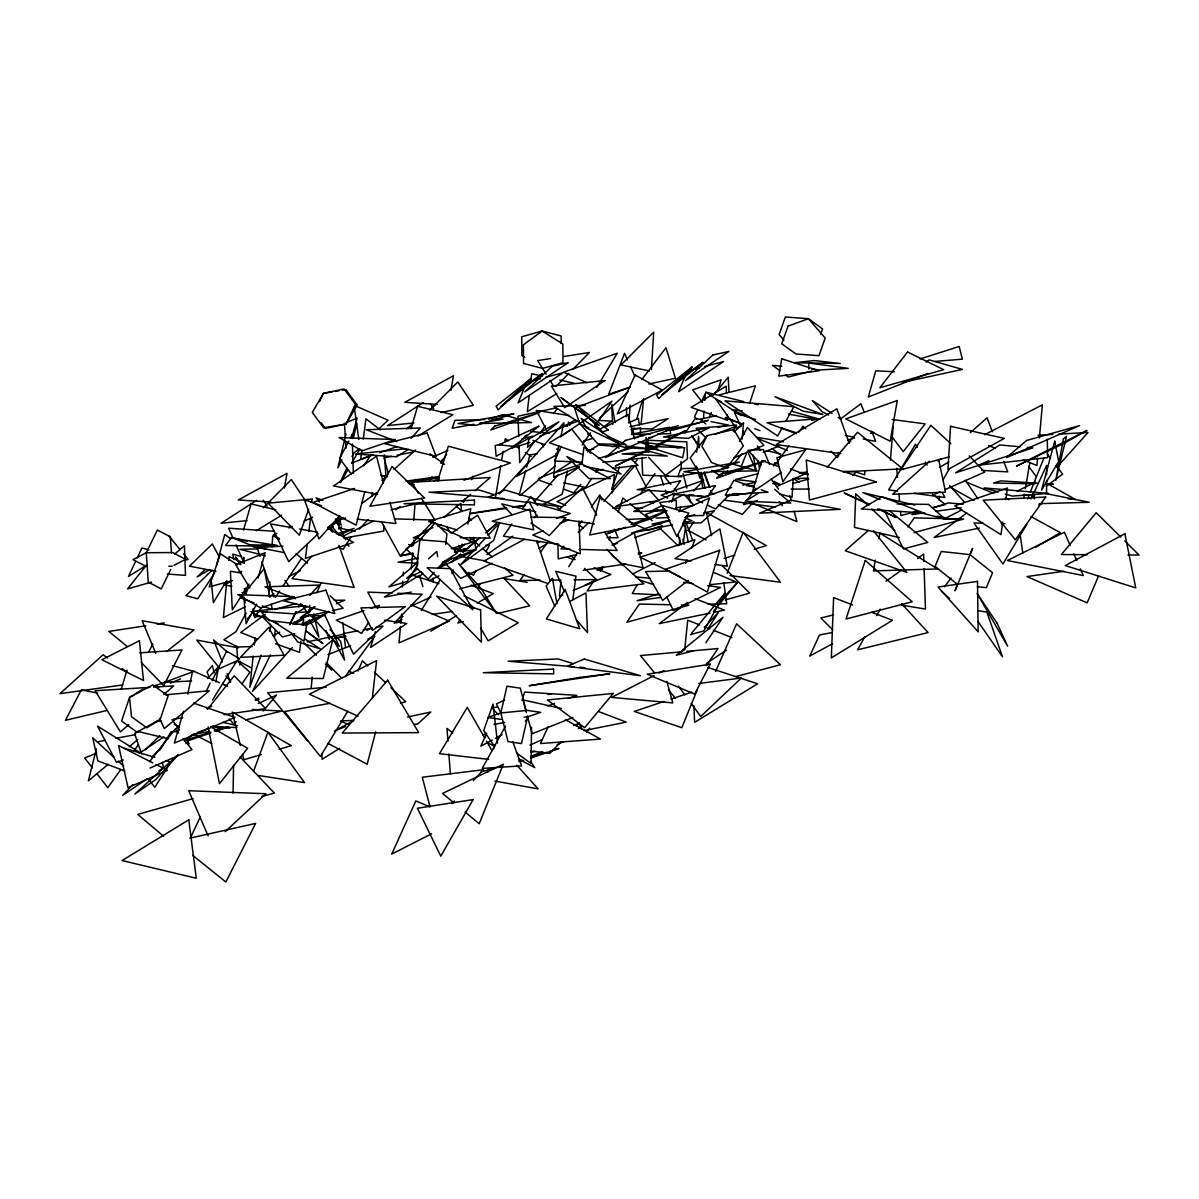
<?xml version="1.0" encoding="UTF-8"?>
<svg xmlns="http://www.w3.org/2000/svg" width="1199" height="1199" viewBox="0 0 1199 1199"><rect width="100%" height="100%" fill="white"/><g stroke="black" fill="none" stroke-linecap="round" stroke-linejoin="round"><path stroke-width="1.5" d="M1046.562 493.403L1046.607 480.334M1046.622 474.744L1046.637 465.407L1031.095 498.919M531.502 727.253L531.082 763.523L516.469 752.882M233.071 793.109L233.55 765.262M309.537 612.629L309.687 605.315M679.398 545.185L679.578 537.916M680.238 510.654L680.328 507.012M433.004 581.86L433.169 578.203M270.06 631.348L270.419 624.214M651.417 369.502L653.68 332.183L620.962 364.961L649.528 370.986M269.071 594.584L269.865 581.77M272.023 546.954L272.713 535.953L279.562 538.561M793.228 478.326L792.059 497.315L779.605 493.928M628.995 421.853L630.164 405.067M703.528 418.196L704.038 411.092M704.817 400.436L705.327 393.347L701.49 401.68M402.324 586.881L402.729 581.35M403.134 575.82L403.419 572.148M413.73 520.336L415.064 503.67M890.437 460.206L893.15 426.709M864.914 471.237L864.614 474.834L855.756 471.941M742.166 439.044L743.53 422.737L734.402 431.895M411.272 568.97L412.711 552.664M413.355 545.425L413.835 540M1037.585 458.183L1036.94 465.527L1023.122 459.817M1039.398 437.95L1042.351 404.842L984.649 434.712M400.481 626.597L398.997 642.859L449.43 621.157L411.107 604.851M400.811 622.985L401.635 613.948M226.806 580.661L223.389 617.53L245.046 606.889M228.694 560.368L229.039 556.681L242.588 562.586M217.424 671.125L217.768 667.423L207.712 678.484M274.556 636.879L275.26 629.445M311.155 688.031L312.235 677.18M639.981 435.297L640.716 427.968M641.075 424.296L643.653 398.653M556.066 453.402L553.608 477.277L579.237 466.591M684.659 650.008L687.716 620.228L699.616 624.889M560.967 581.545L559.423 596.293L562.841 594.839M253.169 656.078L249.827 687.297L261.157 655.089M254.353 645.062L255.132 637.703M582.07 463.803L583.898 447.122L621.172 473.995L583.658 466.036M372.424 697.503L376.591 660.634L309.387 694.221L357.991 716.178M529.194 395.415L527.35 411.707L556.726 393.602M530.632 382.751L531.667 373.713L542.173 376.066M612.314 492.834L614.517 474.579L557.07 501.572L565.643 505.289M445.668 544.421L446.972 533.87L435.207 522.779L419.965 539.805L406.056 548.887L417.822 559.978M696.679 452.218L698.672 436.376L698.987 447.272M300.889 641.21L299.495 652.346L275.635 643.728M303.002 624.499L303.707 618.939L294.13 624.214M307.259 544.091L305.43 558.374L353.6 542.398L328.031 528.579M308.847 531.592L310.451 519.092M361.858 450.105L360.644 459.322L372.769 455.08M363.297 439.059L365.965 418.811L380.353 429.886M572.837 599.65L575.985 576.134L555.707 571.323L564.384 591.707M239.68 665.04L240.19 661.353M1002.709 522.09L1000.97 534.634L954.794 505.798L1007.43 488.023L1005.946 498.784M683.19 542.907L685.603 527.11L682.86 524.892M438.759 480.769L439.359 477.217M441.712 462.979L442.311 459.427M626.522 407.81L626.582 416.832M495.367 498.08L500.762 465.677M501.647 460.281L503.145 451.274M504.644 442.281L505.244 438.684L508.316 440.767M875.285 560.113L873.471 570.904L937.603 568.94L879.826 533.12L878.912 538.516M371.765 496.326L372.379 492.669M1023.766 497.945L1024.396 494.273M1025.34 488.757L1029.746 463.039M284.388 488.068L286.996 473.365L238.286 499.953L270.899 502.066M450.884 390.439L453.492 375.737L404.782 402.324L437.395 404.438M242.798 562.736L243.772 557.37L243.907 562.811M215.82 681.916L218.158 669.207L236.952 660.829L212.463 700.081M467.88 524.068L470.832 508.661L428.642 521.535L457.284 529.988M187.718 694.101L192.739 670.751L219.357 682.666M938.847 499.833L939.626 496.281M558.764 445.848L556.801 454.721L516.304 476.528L563.89 422.767L560.742 436.976M567.352 471.102L562.226 494.183L541.169 505.528M501.122 719.4L487.738 717.452L500.837 712.955L527.32 710.393L540.689 712.341L527.59 716.837L521.46 743.575L508.076 741.641L500.837 712.955L506.967 686.218L520.351 688.151L526.226 711.457M353.39 437.995L356.732 423.622M346.031 434.008L337.863 467.79L341.925 459.787M96.4 748.835L88.396 780.834L108.15 764.333M487.768 772.231L488.682 768.634M493.703 748.79L494.617 745.193M364.856 491.485L356.103 525.132L312.789 502.471L354.514 488.488M375.677 731.795L367.164 764.228L327.956 743.365M216.539 565.328L224.783 534.469L230.733 538.696M519.242 494.872L525.762 470.503M526.691 467.025L529.958 454.841L537.347 453.792M351.787 437.74L357.137 418.091L346.061 422.722M258.13 577.903L265.099 552.679L235.798 564.864L249.887 587.96M183.462 711.277L174.35 743.095L234.944 717.437L193.429 703.064M243.517 529.928L251.086 503.91L275.785 509.8M411.017 428.837L417.597 406.296L452.877 414.704L418.061 435.941M717.991 390.394L721.109 379.783L692.632 389.885L702.494 402.324M632.443 433.409L634.031 428.163M636.654 419.425L642.439 400.226M121.219 689.185L127.004 670.166M437.815 480.739L448.306 446.178L510.504 462.949L463.968 480.229M375.407 631.648L370.626 647.385L406.791 623.48L384.654 620.228M522.03 700.456L524.622 692.093L576.854 695.345L568.281 698.462M749.69 403.194L755.355 385.853L719.415 394.831M609.017 539.94L610.171 536.448M618.234 512.018L622.836 498.065L627.092 501.467M160.141 719.565L168.085 695.975L152.798 684.899L129.537 697.413L121.594 721.004L136.881 732.079L160.141 719.565L146.773 727.793L131.47 716.717L129.537 697.413L142.906 689.185M671.65 502.006L674.647 493.269L633.612 511.478L666.794 510.774L651.911 518.403L632.997 524.877M452.053 573.512L453.252 570.05M461.075 547.613L462.289 544.166M463.488 502.471L464.747 498.964M471.597 479.645L472.841 476.138M820.686 334.176L822.559 328.886L808.411 318.709L785.36 316.986L779.125 334.611L783.921 340.141M619.523 466.936L611.535 489.372L632.278 465.617M631.798 432.419L633.027 428.957L633.761 434.443M308.653 509.335L299.33 535.174L268.051 503.16L312.384 499.009L311.14 502.456M253.618 771.167L267.917 732.214L304.531 782.602L257.77 775.393M709.298 417.702L711.232 412.501M727.104 573.377L743.17 532.161L780.459 582.249L730.026 575.565M685.633 563.38L686.952 559.993M691.598 548.183L694.895 539.745L640.101 557.175L680.343 576.884M773.55 466.021L774.884 462.694L778.331 464.043M1027.603 498.889L1028.967 495.442M1030.346 491.995L1044.074 457.568M741.117 466.711L747.052 452.008M697.069 690.354L681.796 727.733L634.301 711.412L663.946 701.475M269.325 630.704L271.409 625.653M969.886 554.972L972.629 548.333L955.004 590.807L957.626 584.513L935.085 566.408L941.275 551.48L970.006 554.642L992.562 572.732L986.372 587.675L977.395 586.686M1098.599 575.775L1087.148 602.857L1026.988 576.569L1064.008 571.234M358.021 671.02L362.383 660.799L367.808 665.91M715.578 671.44L736.621 623.795L780.444 664.726L735.482 676.671M309.942 608.073L307.663 613.184L301.489 604.266M316.776 592.711L321.332 582.474M561.192 446.283L554.582 460.971L582.399 462.229M548.063 726.849L540.479 743.545L600.474 739.079L565.328 719.67M340.186 482.448L346.856 467.865M352.041 456.534L353.525 453.282L359.325 448.636M733.188 431.145L735.497 426.095M697.638 410.013L694.566 416.682L696.649 419.275M190.386 838.176L200.338 816.669M486.779 733.263L480.769 746.243L492.249 740.038M135.592 561.342L128.518 576.419L145.843 565.733M137.166 557.985L141.887 547.943L148.916 549.831M206.273 691.328L210.17 683.055M319.548 401.575L323.43 393.347L344.083 388.956L355.399 404.303L346.061 424.041L325.409 428.433L321.302 422.857M289.843 624.814L296.243 611.655L289.588 624.454M170.738 569.45L161.251 588.874L148.241 582.129L146.293 552.724L157.369 530.063L170.378 536.807L171.472 553.353M212.118 680.732L226.596 651.192L239.635 658.746L234.39 663.781M721.139 476.318L723.552 471.402M270.434 654.894L252.464 691.433L292.361 647.565M707.155 435.612L701.91 446.223L711.562 462.514L726.474 468.209L743.41 445.848L733.743 429.542L707.155 435.612L690.219 457.973L699.886 474.279L726.474 468.209L727.973 465.182M298.761 606.934L300.424 603.741M348.789 441.082L339.632 458.498L351.337 474.055M350.453 437.92L352.116 434.742L352.236 438.414M475.973 570.529L473.44 575.31L468.659 572.463M486.12 551.45L489.492 545.095L485.82 545.32M256.616 604.116L246.11 623.705L243.862 597.162M148.526 652.181L152.917 644.058M246.125 613.139L235.903 631.723L223.868 639.771L237.567 647.01L252.255 646.546M505.543 726.084L482.223 768.424L521.625 765.876L512.767 741.716M782.168 427.848L777.671 435.986L724.93 400.841L793.858 406.701L785.765 421.344M864.839 636.789L857.585 649.813L928.086 632.577L901.588 603.622M876.619 615.627L880.246 609.107M637.313 584.647L632.293 593.565L660.139 594.854M459.831 619.733L457.988 622.985L463.354 621.696M478.296 587.255L480.14 584.003M739.453 441.442L747.472 427.473L763.883 445.339L733.788 457.943M943.118 479.72L949.533 468.539M340.546 482.493L347.89 469.753M351.577 463.399L359.85 449.055M596.922 387.292L617.215 353.255L563.65 372.155L586.94 382.751M225.892 581.83L213.362 602.692L211.444 582.055M1026.869 524.308L1002.919 564.04L973.888 522.974L983.03 523.199M347.785 711.172L320.388 756.494L284.538 711.532L329.935 703.288M421.419 610.291L440.378 579.432M159.512 750.469L171.232 731.555L178.381 731.72M417.896 564.279L407.165 581.515L388.926 586.866L418.061 561.956M707.875 629.115L718.276 612.524L704.323 627.572M568.776 566.707L577.513 552.829M351.082 536.837L343.169 549.382L338.238 547.059M368.603 622.431L361.708 633.342L336.23 620.153L363.882 610.636M377.46 608.403L379.439 605.285L370.791 608.253M430.006 479.93L431.97 476.902M440.752 463.249L446.627 454.151M249.122 584.063L232.321 609.901L230.403 571.294L240.969 572.867M214.756 572.687L197.73 598.766L185.905 595.648L212.013 570.304M363.672 465.946L370.731 455.125M594.209 580.301L587.135 590.942L643.878 583.838L611.385 554.493M600.279 571.189L603.307 566.647M242.078 683.835L249.872 672.174L237.312 661.009M275.53 597.207L279.682 591.002M282.799 586.356L301.474 558.494M705.881 642.709L722.997 617.245L676.221 655.283L693.307 650.892M582.234 444.904L590.463 432.809M594.569 426.769L612.06 401.066L561.896 435.926M591.766 478.311L585.607 487.379L563.695 482.852M595.888 472.271L597.941 469.244M687.956 530.587L694.026 521.655M706.436 665.535L718.006 648.539L686.607 651.387M261.112 607.758L254.877 616.841L264.02 615.941M511.883 523.963L503.445 536.193L558.809 544.361M522.419 508.691L530.857 496.461L537.617 505.423M907.928 527.005L914.208 517.908L963.711 519.032L914.058 532.686M534.604 441.187L519.707 462.679L519.107 445.953M539.925 433.513L545.245 425.84M553.743 413.565L556.936 408.949M578.697 525.327L581.86 520.771M591.347 507.087L599.785 494.917L601.973 500.058M685.064 433.034L695.36 418.421L702.359 419.83M120.485 769.878L107.82 787.713L96.789 773.55M134.213 750.544L138.425 744.594M640.401 494.108L655.014 473.56M775.783 464.118L788.852 445.953M798.654 432.329L803.015 426.274L805.803 428.777M524.248 574.546L519.931 580.481L540.479 580.241M540.434 552.244L547.988 541.828M345.267 676.626L374.792 636.294L367.853 639.007M944.587 586.791L950.972 578.053M755.88 488.248L743.665 504.599L757.468 500.523M641.84 379.528L665.985 347.77L675.472 378.255L648.794 384.04M149.53 761.74L175.264 728.992L178.606 733.099M146.668 564.894L127.559 588.889L151.584 582.07M207.442 709.358L234.24 675.786L265.623 708.609L223.988 714.694M408.634 428.583L413.265 422.932M713.18 395.325L728.198 377.22L729.007 392.148M691.568 633.237L724.661 593.415L703.798 630.914L690.384 634.661M725.275 473.875L727.658 471.012M733.623 463.863L741.986 453.851M713.45 611.28L737.925 581.935L719.19 602.602M263.076 710.992L276.549 695.03L258.31 703.528M586.431 732.094L589.803 728.108M580.706 484.456L573.647 492.789L563.545 489.087M827.31 467.325L857.54 432.269L902.742 468.824L843.002 471.881M603.906 501.272L635.14 465.347L646.126 486.704M634.721 462.829L637.164 460.026M311.68 556.396L292.016 578.652L354.11 587.405L338.867 545.365M535.159 500.822L558.344 474.624M411.047 438.399L420.354 427.968L366.265 429.737L396.764 441.607M309.732 595.498L319.039 585.067L264.949 586.836L295.449 598.721M434.113 572.478L428.253 579.027L416.473 567.936L419.965 539.805L445.638 541.828L457.404 552.919L443.495 561.986L437.635 568.536M1056.859 467.325L1088.003 432.509L1058.387 434.128M359.4 529.149L368.048 519.542M339.797 515.81L318.964 538.891L304.336 499.638L321.572 505.753M177.977 755.1L155.855 779.515L134.828 794.038L177.812 755.01M753.212 502.396L742.391 514.341L718.156 505.004M247.354 618.819L251.161 614.652M499.114 494.033L527.815 462.934M451.888 803.69L454.406 800.977M473.365 780.609L483.482 769.743L422.288 777.237L430.066 806.972M681.482 652.166L685.288 648.074M419.215 577.064L422.857 573.182M485.46 538.066L460.041 565.224L493.553 540.569L499.443 523.139L488.008 535.353M132.804 784.671L122.658 795.372L146.863 779.005M534.484 517.773L536.912 515.21M233.61 724.376L236.128 721.738M561.147 741.582L549.816 753.392L530.468 750.979M576.254 725.83L578.772 723.207L573.721 725.47M394.276 623.15L422.078 594.209L397.738 593.28M151.913 757.079L163.529 745.059M687.012 497.555L689.575 494.902M693.427 490.931L703.708 480.304L661.249 495.052L667.693 498.11M729.651 494.348L715.518 508.946L707.47 505.139M555.946 386.498L568.836 373.414M572.702 369.502L589.443 352.491L563.545 356.538M525.222 721.094L527.8 718.486M263.255 507.836L291.312 479.57L305.82 501.347M429.752 410.223L457.808 381.956L473.35 405.292L441.217 412.591M305.011 615.567L302.433 618.084L310.916 614.502M307.573 613.034L314.003 606.724M145.364 749.645L159.857 735.631M563.65 546.369L560.982 548.887L570.05 549.142M578.323 532.491L588.979 522.389M318.125 533.795L288.704 561.612L270.509 523.918L292.256 527.74M378.644 429.062L388.056 420.205L355.728 405.996M558.704 510.145L582.429 487.903L596.682 515.27M225.247 831.641L265.893 793.738L188.723 790.726L208.116 835.913M205.209 569.495L197.191 576.914L209.735 569.51M599.455 418.256L628.291 391.563M328.151 527.995L338.747 518.238L335.285 519.107M381.926 480.379L387.307 475.508M394.051 469.423L415.603 449.97M929.345 461.24L892.626 494.288L945.561 492.16L938.652 459.367M515.945 444.514L511.958 448.096L529.748 442.506M523.933 437.38L526.601 434.997M417.567 568.566L406.611 578.323L421.164 571.638M428.538 558.824L436.751 551.51L437.71 556.636M938.188 461.225L940.975 458.737M970.276 432.689L987.017 417.807L992.367 431.76M460.161 554.418L451.064 562.436L460.746 554.178M462.754 552.139L479.555 537.916M868.421 530.348L845.235 550.716L906.909 572.478L873.442 530.827M128.833 724.631L120.41 731.9L95.156 690.714L149.965 687.357M163.888 694.371L173.705 685.903L153.607 687.132M444.005 517.413L459.442 504.105M462.244 501.677L470.652 494.423M474.864 490.781L490.286 477.472L411.737 482.283L418.541 493.359M174.739 554.028L184.436 545.755L185.485 575.37L167.201 574.021M406.671 428.912L413.715 422.887M432.015 407.255L434.832 404.857M463.518 551.825L480.14 537.692M485.67 532.97L496.761 523.543L486.719 531.936M520.171 495.427L555.122 465.976M129.312 746.662L137.78 739.588M457.718 549.951L464.927 544.226M469.259 540.794L473.59 537.347L476.138 549.846L438.654 568.116M166.571 651.552L193.968 629.955L142.141 620.707L155.765 653.245M371.54 638.378L374.463 636.069M852.669 475.119L856.88 471.792L843.901 471.402M327.552 529.299L342.18 517.848M688.256 580.316L662.612 600.339L645.617 571.548L669.656 571.009M184.376 741.057L193.279 734.373M687.492 602.453L659.345 623.615L710.033 613.094M966.754 512.977L934.171 537.467L979.418 528.085M840.259 419.2L860.897 403.748L864.269 412.306M265.324 614.248L240.699 632.517L257.605 639.172M926.227 362.023L929.135 359.865L962.392 369.412L902.577 382.406M1029.881 498.394L1032.864 496.191M1046.262 486.254L1062.629 474.13L1056.034 465.437M395.835 509.725L400.256 506.458M434.143 481.384L438.564 478.101L407.585 482.313M315.217 606.754L300.275 617.71L328.856 611.385M438.309 568.101L451.753 558.269M460.731 551.72L465.212 548.438L460.071 550.566M597.207 570.349L601.688 567.052M583.254 441.712L586.236 439.538M599.635 429.767L611.535 421.089L598.496 420.399M886.031 581.29L901.063 570.409M917.61 558.449L923.62 554.103L923.859 561.432M361.603 503.58L376.486 492.864M486.959 554.627L512.842 536.238M565.808 476.438L579.492 466.936M451.438 533.285L477.532 515.24L490.151 538.111L460.251 537.722M338.598 528.954L341.565 526.916M158.957 770.822L163.499 767.75L162.315 762.399M781.478 472.316L752.373 492.055L761.815 460.641L779.14 466.756M139.264 753.377L163.903 736.83M176.223 728.557L179.295 726.489M706.376 663.422L726.489 650.113M256.631 500.313L221.066 523.229L247.069 520.621M423.127 402.699L387.562 425.6L413.565 422.992M327.702 527.5L343.244 517.593M408.589 449.22L396.569 456.804L355.234 454.061L406.431 448.666M307.274 606.319L295.254 613.903L253.918 611.175L305.116 605.765M573.362 460.851L554.463 472.781L582.519 463.728M587.54 451.918L598.556 444.964L618.774 446.747M339.542 748.401L322.111 759.312L321.812 753.856M256.301 530.677L281.63 515.225M292.451 623.915L306.689 615.282M757.903 493.568L745.208 501.272L790.726 503.055L774.629 489.297M430.786 631.199L456.399 615.776M477.202 603.247L493.209 593.61L471.042 585.172M1035.501 547.478L1060.306 532.611L1031.005 516.604M539.145 548.333L547.074 543.657M366.939 630.434L371.69 627.706M939.506 467.34L948.784 462.035M483.122 735.152L486.269 733.383M613.049 544.646L634.331 532.851L643.069 567.726L621.172 563.44M605.39 427.039L628.036 414.569L634.481 438.864M273.387 635.65L279.772 632.128M555.077 431.085L559.798 428.493M562.931 426.769L575.49 419.875M334.326 731.12L353.705 720.584M232.066 580.676L223.988 585.052L231.947 586.161M495.532 738.254L502.096 734.702M832.691 643.668L809.715 656.108L819.487 635.005L831.881 632.562M524.652 539.22L483.782 561.087L548.048 583.598M1038.814 504.959L1041.901 503.325M569.735 601.403L585.951 592.92L587.51 632.637L576.584 620.108M173.99 565.343L185.605 559.304L172.596 552.559L146.293 552.724L133.014 559.633L146.023 566.363M302.418 625.368L328.016 612.179L314.003 621.622L305.895 625.114M592.965 581.29L584.962 585.412L594.704 581.23M654.099 675.592L611.565 697.413L672.759 702.899L666.869 681.332M659 673.074L663.916 670.556M961.898 509.875L943.883 519.062L960.624 518.642M431.55 833.785L391.698 854.123L415.813 800.932L429.347 806.612M288.839 576.494L300.2 570.739M662.253 505.543L676.895 536.553L688.751 513.052L662.253 505.543L650.547 511.329L665.025 509.35M668.922 502.006L683.955 494.378L693.996 505.393L675.891 507.866M651.237 447.901L615.252 466.111L662.642 443.405L685.573 430.516L656.138 445.414M632.892 573.826L655.179 562.541M343.229 536.103L373.144 521.16M139.579 730.97L134.558 733.488L140.838 751.803M1017.262 491.125L1035.486 482.118M429.182 580.631L439.014 575.82M492.01 563.26L460.716 578.383L445.983 564.189M214.501 730.431L220.976 727.343M542.577 751.668L531.007 756.194M557.16 744.714L563.635 741.626M268.966 596.428L274.001 594.03M428.043 530.962L413.28 537.841L422.468 539.055M437.89 526.376L441.172 524.862M578.293 728.617L581.605 727.074M424.296 531.532L432.779 527.635M504.749 700.036L496.461 703.858L501.152 713.525M628.546 422.887L638.348 418.421L639.397 424.851M410.747 606.244L431.1 597.012M338.837 535.294L354.155 528.369L336.499 533.975M395.175 622.521L401.98 619.433M255.417 699.631L258.774 698.118M530.003 745.119L541.768 739.828M432.629 457.179L447.856 450.374M777.836 486.045L804.274 474.249L790.441 468.809M276.849 533.225L273.432 534.739L279.097 539.475M288.809 527.89L292.211 526.376M304.171 521.055L312.714 517.249M678.799 511.673L709.583 498.02L703.573 515.48L686.982 515.825M150.07 768.019L191.975 749.57L183.057 738.584M934.89 494.108L939.881 491.905M944.857 489.702L984.739 472.076L969.197 455.875M455.17 549.786L461.915 546.834L458.558 545.44M988.965 460.701L978.684 465.122L1047.626 457.658L1047.282 439.299M543.042 530.692L532.806 535.039L580.256 553.848L579.042 520.921M560.083 523.423L568.611 519.781M573.122 590.478L610.831 574.516L593.985 567.816M336.349 603.786L344.832 600.204L334.371 600.294M638.378 554.268L641.78 552.844L638.288 552.874M170.318 683.145L180.554 678.904M668.353 475.748L664.89 477.172L670.736 484.336M763.238 452.458L778.825 446.133M96.744 753.062L84.649 757.978L92.383 767.885M539.73 436.331L579.057 420.549M538.321 478.536L553.713 472.361M572.942 717.482L532.146 733.773L527.35 715.938M352.296 462.889L372.919 454.706M927.801 373.459L868.331 397.004L875.75 370.821L894.349 371.765M328.031 654.579L350.543 645.781M302.193 623.555L315.832 618.264L308.278 614.323M620.827 528.459L607.219 533.705L626.133 527.23M631.034 524.518L666.764 510.759M337.054 729.831L345.552 726.564M206.663 708.264L211.788 706.301M629.955 387.172L574.546 408.125L579.597 423.367M714.529 434.503L736.741 426.095M442.356 562.316L474.834 550.041L454.676 551.645M741.162 426.319L736.141 428.193L716.088 399.477L721.109 401.785M154.281 686.113L193.923 671.38L172.596 665.64M657.846 509.935L645.676 514.431L652.151 520.696M197.236 732.544L207.787 728.692M211.309 727.418L214.816 726.129M531.292 752.507L534.814 751.218M726.954 473.26L730.326 472.031M547.718 705.956L554.567 703.453M238.136 572.597L241.628 571.353M556.531 518.418L570.289 513.487L529.194 501.826L537.677 517.638M379.708 452.667L397.034 446.613M536.657 542.652L540.12 541.453M731.57 487.513L696.184 499.803L702.629 502.846M187.778 740.862L210.694 733.024M215.985 731.21L228.335 726.999M520.096 761.74L523.633 760.526M530.677 758.113L558.899 748.461L550.116 751.218M662.283 525.687L648.584 530.273L629.085 521.73M123.287 760.046L116.498 762.324L97.599 726.174L141.917 753.796M670.915 699.122L691.838 692.108M669.582 520.366L631.453 533.105L672.519 524.802M611.985 545.155L617.245 543.387M634.811 537.527L661.144 528.729L658.296 526.466M629.73 387.322L608.702 394.201L624.544 353.345L627.482 359.895M598.301 458.632L631.633 447.886L626.118 447.392M338.523 520.201L345.582 517.938M657.951 594.045L637.089 600.684L660.904 597.432M918.869 512.333L911.914 514.536L924.744 512.797M932.762 507.896L948.409 502.906L963.127 504.224M919.993 358.951L959.2 346.496L962.332 359.175L934.965 361.454M399.522 617.71L403.059 616.586M488.712 419.155L502.831 414.719L531.427 422.558L480.08 423.487M451.274 548.752L472.631 542.038L441.397 527.71M184.526 740.397L210.844 732.154M214.351 731.06L226.626 727.223M518.538 761.095L522.045 760.001M530.827 757.258L546.609 752.313M706.885 472.046L701.76 473.635L683.835 471.762L739.393 462.035L723.986 466.771M724.166 558.389L734.732 555.182M754.096 549.307L766.416 545.575L706.376 512.513L711.547 535.623M261.427 754.531L243.832 759.746L242.543 754.441M279.022 749.315L291.342 745.658L233.865 712.94M583.883 441.007L592.651 438.444M396 622.955L401.2 621.427M854.632 437.965L847.633 440.003L850.78 441.772M870.399 433.364L873.891 432.329M193.189 798.609L137.765 814.421L163.484 836.153M792.614 483.542L808.8 478.986M413.34 553.788L400.391 555.826L411.032 553.264M725.35 599.89L749.69 593.145L722.098 565.523M231.977 580.646L209.151 586.925L220.391 553.773L237.492 564.819M267.347 611.415L261.982 612.884L269.67 620.902M274.481 609.467L295.898 603.607M294.714 633.642L282.499 636.954L262.536 616.93L277.823 623.69M400.481 703.154L405.772 701.715L390.859 687.641M261.772 796.496L274.406 793.094L240.16 757.079M949.038 456.909L900.839 469.783L930.874 425.345L950.867 443.75M757.783 473.695L735.661 479.525L756.044 481.773M540.524 378.644L526.676 382.286L518.058 402.879L563.02 372.739L545.71 377.28M699.362 367.898L687.252 371.091L678.619 391.683L723.582 361.543L704.547 366.534M811.798 371.046L788.298 377.056L785.45 374.927M459.652 588.859L513.022 575.265L504.704 567.951M481.084 771.826L495.352 768.199M502.291 443.81L495.157 445.608L496.161 456.294L532.611 436.166L521.91 438.864M916.86 511.553L900.854 515.48L900.539 511.853M932.867 507.627L945.307 504.584L932.357 494.003M245.57 719.925L281.825 711.037L252.345 709.478M833.515 614.907L820.82 617.98L832.676 629.805M491.875 708.129L497.315 706.811M548.063 694.491L551.675 693.622M184.631 560.278L188.153 559.438L183.537 553.833M497.42 613.543L529.703 605.825L503.64 577.843M391.084 509.725L423.442 502.036M106.861 710.467L65.51 720.284L81.322 689.845L97.599 693.052M716.447 415.528L700.396 419.275L705.866 423.996M576.449 554.642L558.194 558.884L557.925 544.196M189.997 838.146L255.642 823.413L225.832 882.014L192.694 855.337M742.706 485.115L755.37 482.298M332.438 610.591L343.154 608.223L330.16 595.798M598.99 569.945L602.572 569.165M622.221 564.804L625.803 564.01M556.186 407.825L518.013 416.203L518.762 436.646M669.896 520.231L652.001 524.068L661.114 523.828M685.993 516.769L694.925 514.851M703.873 512.932L714.604 510.639L701.22 522.824L682.995 523.289M395.475 622.116L400.901 620.947M407.57 717.002L430.831 712.011L417.432 724.211L413.79 724.301M630 426.664L668.113 418.631L652.181 428.957L631.948 428.433M717.901 427.369L728.602 425.12L711.097 421.598M454.361 552.229L463.279 550.341L452.772 548.228M307.169 641.885L344.862 633.971M713.645 612.344L724.511 610.096L695.135 598.676M255.357 700.366L259.014 699.602L255.372 699.107M418.226 558.09L398.053 562.211L417.717 563.275M683.235 522.644L692.168 520.831L684.704 517.608M583.898 730.626L626.223 722.128L598.496 711.487M391.474 456.339L384.115 457.793L388.311 473.68M396.974 455.26L413.52 451.993M334.926 638.183L345.642 636.055M494.078 724.451L504.704 722.353M191.945 734.762L209.285 731.435M631.019 429.767L639.921 428.058M98.183 741.716L105.302 740.353M115.973 738.314L135.562 734.567M357.857 630.824L343.469 633.552L353.555 654.129L383.036 626.073L375.842 627.422M363.252 629.805L372.245 628.111M411.332 592.081L384.429 597.087L419.38 575.355L422.887 586.536M811.633 420.369L814.855 419.77M631.918 434.098L669.776 427.204L670.676 433.648L657.771 433.888M334.941 638.213L345.777 636.264M473.965 424.326L452.143 428.208L455.021 420.324L484.576 419.59M479.42 423.352L503.055 419.14L491.965 419.41M697.893 472.931L677.9 476.498L680.762 468.614L697.383 468.209M721.528 468.719L728.797 467.415L725.11 467.52M343.858 538.141L383.845 531.037L383.575 525.462M332.063 391.923L323.43 393.347L312.31 412.411L323.625 427.758L346.061 424.041L357.182 404.977L345.867 389.645L342.419 390.215M335.51 391.354L338.972 390.784M469.873 513.472L505.903 507.791M550.611 358.561L537.662 360.584L546.159 374.208M145.828 625.758L108.824 631.438L127.184 646.456M156.934 624.065L164.338 622.925M470.143 513.742L506.802 508.301M512.303 507.492L525.147 505.588M583.299 570.214L621.951 564.609L606.694 549.337M432.239 614.368L452.353 611.49M155.51 721.648L160.951 720.884M173.66 719.085L182.728 717.811M586.251 450.254L593.61 449.235M612.015 446.672L615.687 446.163M406.086 481.129L439.329 476.498M799.358 473.065L806.777 472.016M122.748 684.944L59.95 693.666L103.069 654.759L107.475 657.936M935.73 511.299L961.373 507.791M698.762 683.49L741.327 678.02L700.741 716.492L691.179 703.468M676.761 447.886L682.171 447.197L639.921 441.891M726.309 496.041L752.238 492.804M512.977 506.937L525.342 505.423M594.284 470.533L603.397 469.453M612.524 468.374L638.048 465.362L631.259 459.217M602.857 462.364L646.396 457.658M710.018 584.677L736.036 581.92L713.66 572.448M295.104 612.899L309.732 611.475M524.053 717.182L527.59 716.837M165.657 694.835L209.36 690.759L164.338 728.542L159.587 718.381M326.203 687.222L267.692 692.752L307.798 741.117M681.062 651.896L640.431 655.568L654.459 672.729M736.486 425.09L696.184 428.313L705.971 437.74M820.326 418.571L767 422.767L796.196 433.663M139.788 652.826L181.993 649.948L163.723 685.663L141.212 662.373M816.024 370.146L848.188 368.348L808.681 363.027L808.83 369.037M1038.034 435.252L1052.842 434.443M282.964 546.115L256.991 547.568L260.003 556.396M164.008 682.291L191.54 680.987M626.088 519.512L648.524 518.463M656.018 518.103L669.102 517.488M685.933 516.694L689.68 516.514M353.525 720.359L340.441 720.974L348.549 724.541M747.921 450.269L763.418 449.58L769.518 464.388M793.153 478.731L807.976 478.101M732.394 494.243L737.865 494.048M585.277 405.322L553.938 406.386L578.263 421.808M746.512 485.73L753.931 485.535M1039.218 503.655L1089.277 502.276L1045.393 493.478M708.114 604.236L726.714 603.756L723.836 582.849M257.86 548.917L239.98 549.322L265.279 555.751M631.948 434.383L650.398 434.038M711.322 471.672L757.168 470.847L730.371 463.488M549.816 580.121L561.027 579.986M574.096 579.836L596.503 579.567L584.513 568.401M168.819 566.228L172.326 566.213M791.1 489.087L809.37 489.057M612.704 508.151L620.108 508.136M634.9 508.106L642.304 508.091M634.061 437.44L637.733 437.455M648.749 437.485L652.421 437.485M607.024 537.677L618.055 537.737L614.398 529.179M1087.268 554.702L1061.385 554.523L1096.201 512.722L1120.87 537.092M1127.959 554.972L1139.05 555.032L1124.767 540.929M897.122 503.97L928.506 504.404L945.007 519.032L914.627 511.194M531.142 517.084L565.883 517.623L549.277 535.578L531.097 523.154M1034.632 483.856L993.536 483.017L1001.015 480.874L1038.364 483.272M1045.828 484.081L1053.307 484.231L1045.828 483.752M670.556 604.761L639.397 604.056L626.837 622.251L688.9 605.165L681.557 605M1001.3 523.663L1004.957 523.753M210.964 726.789L236.967 727.478M579.117 549.397L617.17 550.446L604.716 532.386M394.216 518.867L434.398 520.051L400.226 555.871L381.402 521.685M392.133 593.055L367.793 592.126L375.677 606.844M709.313 493.448L714.859 493.718M731.495 494.483L738.884 494.827M981.606 470.368L1007.745 471.881L1003.728 461.42M274.526 531.277L228.619 528.219L233.071 538.231M681.646 476.692L642.694 475.164L641.96 458.153M504.015 498.589L428.972 492.249L478.956 489.971L494.153 494.692M574.066 666.794L508.181 661.234L558.164 658.955L573.377 663.676M579.567 667.258L585.052 667.723M1019.989 446.747L999.786 444.964L955.678 472.781L1032.849 447.886L1027.348 447.407M635.41 576.899L649.993 578.218M1023.421 494.617L1034.572 495.652M1067.994 498.769L1075.413 499.473L1048.391 484.171M808.276 474.264L804.634 473.92L808.291 474.684M781.883 366.25L772.576 365.35L779.725 370.671M811.633 369.112L817.223 369.652M530.602 431.43L549.067 433.364M620.438 445.473L615.072 444.889L625.683 447.602L658.056 449.58L625.818 446.058M772.711 483.602L780.129 484.411L773.745 481.354M357.077 519.167L395.94 523.543L389.915 502.336M742.196 410.807L731.78 409.608L748.611 417.342M488.458 759.357L439.448 753.691L467.265 707.395L484.696 737.91M212.238 726.099L229.833 728.303M528.294 502.501L487.993 497.3L505.109 490.031L561.252 506.757L535.608 503.445M892.071 419.47L925.163 423.876L903.237 451.603L891.996 436.781M897.736 491.125L888.654 489.896L915.496 444.17L917.295 447.407M914.088 493.329L944.962 497.48L942.279 492.639M724.271 500.133L775.483 507.177M683.685 582.294L692.902 583.583M707.65 585.652L720.554 587.45L673.328 610.501L666.824 597.117M754.621 404.153L758.188 404.663M840.754 453.597L776.338 444.559L836.887 408.814L849.297 443.33M563.515 519.407L594.434 523.873M691.164 560.997L674.887 558.644L719.88 528.909L727.313 566.213L714.664 564.384M569.255 415.588L536.388 410.448L547.973 432.914M690.414 494.617L694.026 495.202M697.623 495.787L704.832 496.941M505.064 578.757L527.215 582.309M901.873 605.195L925.463 609.062L924.114 568.761M978.174 610.651L986.867 612.104L1002.484 656.812L978.009 621.487M756.389 437.2L783.517 441.817M299.51 529.029L317.645 532.206M494.947 781.074L538.126 788.882L516.829 765.232M788.507 414.12L815.919 419.11M461.315 556.546L486.479 561.147M238.331 647.835L196.756 640.071L218.922 667.363M377.565 494.258L333.532 485.955L376.531 456.175L383.485 483.317M845.415 435.507L854.332 437.245M863.235 438.984L875.72 441.412L871.673 431.145M408.754 483.542L414.18 484.606M215.925 571.323L189.517 566.138L212.343 543.941L219.042 556.501M283.938 552.574L253.289 546.489L265.848 549.082M632.592 433.498L643.413 435.672M937.153 516.169L947.929 518.373M329.815 525.911L333.427 526.721M338.852 527.905L355.129 531.487M559.708 379.993L573.736 383.125M561.282 708.489L523.034 699.901L526.391 712.386M899.295 537.527L854.482 527.38L855.741 493.778L867.866 505.229M535.758 511.823L501.692 503.925L511.943 514.626M766.296 450.554L780.729 453.941M222.999 722.308L237.312 725.65M914.762 505.094L862.83 492.624L880.021 499.443M137.99 731.465L168.055 738.719M185.74 742.99L189.292 743.845L186.04 739.273M247.384 541.438L231.437 537.542L225.517 545.53L266.882 546.174L261.562 544.886M743.68 401.575L705.582 392.088L741.162 415.603M801.097 472.301L807.991 474.1M241.599 556.591L232.771 554.148L233.865 559.498M791.43 411.197L819.741 419.26M998.227 492.01L984.184 487.918L1048.376 493.418L1012.271 496.101L1005.257 494.048M124.486 748.311L154.836 757.348M165.552 760.526L170.902 762.114L154.806 787.293L148.077 778.631M380.787 475.119L386.018 476.782L384.279 454.856M639.831 580.181L653.62 584.602M755.625 419.545L734.552 412.666L740.712 425.99M781.988 428.133L796.046 432.719M412.306 575.04L438.999 583.733M707.905 667.483L757.633 683.745L694.626 722.368L693.891 705.971M638.078 441.667L657.127 447.991M754.366 487.438L733.893 480.319L725.275 495.037L768.004 492.175L761.185 489.806M582.699 454.526L549.427 442.821L571.848 429.152L590.552 453.177M384.279 475.523L387.667 476.722M532.866 440.378L544.646 444.694M556.441 449.011L559.798 450.254M538.291 479.84L551.765 484.771M253.948 602.842L240.594 597.941L264.125 568.746L269.82 597.162M262.296 605.9L272.308 609.587L271.244 604.266M124.831 770.927L97.853 760.885L92.713 737.805L114.16 757.453M740.892 423.442L725.275 417.552L740.532 423.532M754.771 428.702L759.986 430.666M564.13 425.225L567.502 426.499M587.735 434.203L591.107 435.492M852.639 604.925L833.605 597.597L831.327 657.906L892.446 620.273L871.688 612.269M704.712 626.897L709.808 628.905M713.21 630.239L731.915 637.568M322.996 500.523L316.056 497.795L319.474 501.931M567.037 557.1L572.088 559.109M757.963 438.654L787.443 450.434M348.504 671.155L353.66 673.239M750.994 502.711L796.96 521.625L794.128 511.224M988.576 445.548L995.485 448.396M966.574 482.193L993.686 493.388M1005.556 498.289L1008.944 499.698M423.337 530.812L426.694 532.206M869.575 504.359L844.186 492.984L869.35 504.869M588.664 427.848L580.166 424.041L597.806 443.825L626.103 444.604L607.383 436.226M222.684 684.149L227.675 686.383M877.728 508.826L896.178 517.548L879.646 509.095M408.634 544.586L412.006 546.189M828.719 414.974L822.124 411.767L812.382 400.586L832.106 413.4M795.596 477.637L798.909 479.27M463.998 595.783L518.313 622.701L488.158 640.851L480.574 627.961M152.783 762.849L118.581 745.523L128.023 787.668L167.425 770.283L156.035 764.512M174.17 724.256L179.071 726.759M193.758 734.283L211.713 743.47M250.861 611.655L261.517 617.275M488.053 742.9L494.498 746.303M518.657 759.102L534.754 767.615L530.677 761.44M237.672 660.649L251.37 667.888M688.346 530.498L706.091 539.955M949.773 486.974L974.008 500.448M650.368 501.722L653.5 503.475M210.919 726.909L247.593 748.251L219.462 783.696L208.101 726.894M524.847 357.287L521.895 355.444L521.715 336.754L542.188 331.044L561.147 335.975L561.222 343.439M711.966 470.443L719.61 475.344M304.681 638.887L320.283 648.869L297.667 641.915L291.567 633.507M793.618 478.731L799.328 482.433M838.176 417.342L841.218 419.32M515.96 446.013L519.032 448.096M525.147 452.293L531.277 456.474M336.799 522.03L341.265 525.147L339.062 518.433M429.931 453.747L444.604 464.373M122.148 668.562L126.554 671.74M296.977 624.304L294.085 622.176L296.977 624.334M305.64 630.719L322.996 643.548L305.67 630.839M222.504 683.325L226.836 686.532M772.111 448.681L782.437 456.564M452.697 732.904L446.972 728.407L447.931 741.192M557.25 507.507L560.113 509.785M578.772 524.622L583.074 528.055M629.925 503.745L648.374 518.508M415.199 479.375L418.031 481.698M453.836 802.76L442.551 793.453L503.265 764.273L479.225 823.698L465.122 812.068M889.478 510.729L927.801 542.428L903.446 548.902L884.292 510.384M296.093 553.683L307.424 563.14M155.825 685.288L158.643 687.761M164.263 692.707L167.081 695.18M470.053 537.467L479.75 546.01M482.523 548.438L492.234 556.98M227.555 652.331L213.602 639.921L222.4 661.908M830.862 451.289L837.831 457.553M941.395 591.152L949.608 598.511M614.952 444.499L619.029 448.186M118.176 761.14L123.542 766.056M456.294 506.128L461.81 511.179M468.689 517.503L471.432 520.021M468.779 603.277L474.279 608.358M571.204 555.991L575.19 559.708M871.898 509.05L894.799 530.692M374.583 672.309L385.434 682.531M658.626 526.961L678.064 545.74M303.587 642.649L316.386 655.194M325.349 663.976L331.748 670.241M493.194 709.448L498.454 714.694M594.659 424.836L602.542 432.839M326.278 662.537L341.79 678.304M648.524 457.299L665.445 475.493L687.492 458.827L686.757 441.832L647.805 440.303L648.314 452.203M749.15 451.603L761.485 464.897M229.159 718.86L232.891 723.027M949.698 485.535L964.566 502.321M329.98 629.4L340.576 641.435L344.563 660.109L332.108 637.343M330.789 525.417L338.088 533.705M346.601 543.387L349.029 546.159M336.559 522.629L338.837 525.387L338.298 520.081M168.519 535.608L180.075 549.622M668.487 689.875L675.502 698.447M674.243 488.652L676.566 491.515M225.922 675.981L230.583 681.721M779.29 501.527L782.497 505.678M1047.222 453.851L1050.534 458.198M1028.652 466.396L1036.386 476.677M678.409 686.113L684.794 694.791M771.167 479.09L778.496 489.087M328.496 526.556L332.588 532.146M699.332 446.268L691.658 435.657L699.542 447.617M171.967 719.46L179.535 730.131M285.002 580.451L289.124 586.401M494.617 746.527L483.677 730.596L493.044 704.083L497.525 743.05M240.549 564.444L235.484 557.01L240.699 564.669M965.405 480.289L977.919 498.769M430.696 404.093L433.633 408.484M263.225 500.253L267.137 506.113M446.463 526.466L450.434 532.716M329.995 526.616L332.932 531.217M668.652 516.844L659.735 502.591L676.266 500.283L676.356 509.425M549.936 380.248L553.713 386.303M421.448 498.125L435.057 520.291M486.524 741.117L492.025 750.754M309.402 619.928L318.874 636.984L315.337 621.022M925.328 461.945L927.112 465.167M541.768 443.585L543.477 446.792M351.697 434.368L353.285 437.365M336.394 521.28L345.657 539.52M245.405 588.304L247.009 591.632M758.937 447.332L760.466 450.629M743.02 430.996L744.549 434.323M568.311 422.018L569.81 425.3M630.419 366.444L634.826 376.261M236.053 544.916L244.221 563.29M748.581 453.597L756.374 471.192L753.062 455.17M1070.197 545.545L1064.397 532.221L1007.4 560.503L1083.252 575.52L1080.344 568.851M1073.824 553.863L1076.717 560.533M554.897 606.469L546.13 586.101L552.394 578.218L556.98 603.846M704.233 471.896L709.868 487.289M227.136 673.748L230.508 682.201M326.008 630.749L329.38 639.232L329.185 635.23M242.153 592.471L243.472 595.798M209.031 677.06L207.067 671.92L212.388 665.535L214.081 672.804M704.263 473.74L709.433 487.394M710.722 490.811L712.011 494.213L710.992 490.751M578.967 722.607L581.5 729.307M684.914 519.587L692.393 539.565M757.438 445.953L758.682 449.385M244.341 588.589L246.2 593.745M252.404 610.891L254.877 617.74L252.944 608.852M660.574 476.198L663.602 484.981M665.43 490.256L666.644 493.778M261.817 561.687L273.897 596.982M536.807 540.989L550.341 581.305M677.945 534.619L681.272 544.781M696.379 466.201L697.383 469.618M698.388 473.02L699.916 478.146L699.751 472.691M789.871 495.637L791.295 500.837M244.596 590.058L245.54 593.565M683.085 473.68L686.832 488.128M688.706 495.352L690.579 502.576M701.175 472.421L705.132 488.338M232.276 712.041L240.4 745.613M1032.968 492.519L1034.422 498.949M313.778 613.918L314.558 617.47M682.995 539.01L684.149 544.496M757.978 460.656L759.402 467.865M684.089 520.081L688.226 542.038M700.186 472.466L702.854 488.428M611.97 404.498L614.982 422.558M1019.854 532.686L1022.822 553.069M354.275 407.046L358.816 439.538M244.686 599.14L245.166 602.722M342.794 622.581L345.492 647.37M460.821 503.385L461.51 510.639M896.687 468.284L897.496 477.367M898.935 493.703L899.58 500.957M448.876 753.976L450.389 774.059M236.788 646.186L237.567 658.851M611.685 406.326L612.734 424.446M344.473 423.382L345.297 437.695M345.507 441.277L345.912 448.441M680.987 461.39L681.347 469.888M726.474 393.317L726.204 386.138L691.194 407.345L727.508 420.264L727.298 414.869M352.416 443.9L353.345 473.215M244.551 590.028L244.641 593.67M646.021 437.455L646.291 452.143M838.626 452.398L838.671 456.13M950.552 426.319L947.959 469.528L1004.372 438.399L950.552 426.319M306.554 625.114L304.006 641.18L272.263 620.857L306.554 625.114M781.703 358.786L778.795 376.141L819.112 370.776L781.703 358.786M528.864 439.104L527.485 447.242L558.914 421.763L528.864 439.104M897.272 400.526L890.198 441.187L845.76 418.901L897.272 400.526M1063.378 438.894L1055.794 480.289L1066.555 436.301L1063.378 438.894M684.569 447.737L682.711 457.763L646.051 446.223L684.569 447.737M332.678 639.966L323.235 678.514L286.741 678.244L332.678 639.966M1054.73 441.247L1041.511 490.196L1058.687 461.435L1054.73 441.247M600.264 496.641L589.743 534.994L635.35 525.911L600.264 496.641M719.64 550.296L707.365 592.036L665.58 569.225L719.64 550.296M865.273 560.443L846.044 618.999L912.214 601.778L865.273 560.443M788.013 326.158L781.778 343.783L795.926 353.96L818.962 355.683L825.212 338.058L808.411 318.709L788.013 326.158M635.125 375.002L617.26 413.955L662.253 390.14L635.125 375.002M710.138 664.171L694.716 694.116L647.175 674.228L710.138 664.171M392.058 466.531L369.936 506.263L424.596 498.08L392.058 466.531M473.125 799.598L440.782 856.146L417.402 808.246L473.125 799.598M565.149 589.443L546.354 618.954L579.731 628.801L565.149 589.443M680.522 480.814L672.954 491.95L637.164 489.672L680.522 480.814M715.458 485.565L707.875 496.701L672.099 494.423L715.458 485.565M805.548 449.805L782.887 481.758L776.892 457.643L805.548 449.805M1045.723 497.015L1015.328 539.79L983.225 500.178L1045.723 497.015M907.553 352.011L879.886 387.727L943.733 369.682L907.553 352.011M613.184 693.442L584.662 727.688L547.403 699.946L613.184 693.442M387.652 680.193L342.21 733.069L418.721 732.634L387.652 680.193M268.666 627.512L240.444 657.352L284.088 655.209L268.666 627.512M494.632 426.155L490.841 430.006L539.82 412.531L494.632 426.155M720.374 474.429L716.582 478.296L765.576 460.821L720.374 474.429M531.427 378.225L498.17 409.803L496.086 406.191L531.427 378.225M691.988 367.029L658.731 398.608L656.647 394.996L691.988 367.029M552.259 366.19L524.802 391.863L568.326 362.608L552.259 366.19M712.82 354.994L685.378 380.668L728.902 351.412L712.82 354.994M517.054 391.803L501.002 406.476L542.428 373.488L517.054 391.803M677.615 380.623L661.578 395.28L702.989 362.293L677.615 380.623M625.428 440.438L605.42 457.508L678.334 425.615L625.428 440.438M1026.659 440.453L1006.635 457.508L1079.55 425.615L1026.659 440.453M538.726 426.23L513.831 446.373L498.889 444.859L538.726 426.23M542.188 331.044L523.393 344.802L523.573 363.477L542.533 368.408L563.005 362.683L562.826 344.008L542.188 331.044M404.992 606.709L372.469 630.524L360.929 607.908L404.992 606.709M604.925 380.563L564.729 407.675L551.39 386.018L604.925 380.563M188.783 819.846L122.058 860.552L196.276 878.253L188.783 819.846M882.059 496.731L861.362 508.976L923.65 512.962L882.059 496.731M1086.789 430.516L1063.858 443.42L1016.482 466.111L1086.789 430.516M1124.872 533.765L1065.297 565.553L1135.753 587.9L1124.872 533.765M709.238 427.623L688.406 438.339L663.377 436.976L709.238 427.623M649.019 489.642L615.612 506.577L659.06 500.642L649.019 489.642M139.399 640.731L101.9 659.75L143.505 680.492L139.399 640.731M584.333 659.015L567.202 666.284L640.461 675.741L584.333 659.015M790.785 500.163L759.596 513.157L840.229 509.32L790.785 500.163M608.178 429.946L602.632 431.955L575.73 404.543L608.178 429.946M395.325 439.568L362.023 450.824L339.107 437.56L395.325 439.568M294.01 596.667L260.708 607.938L237.792 594.659L294.01 596.667M529.733 509.335L492.204 521.25L533.645 529.853L529.733 509.335M513.637 413.745L476.018 425.345L458.078 423.472L513.637 413.745M708.279 420.324L673.433 430.021L665.715 430.591L708.279 420.324M876.274 481.878L809.49 500.058L806.253 460.041L876.274 481.878M427.219 433.049L384.864 443.735L436.091 456.414L427.219 433.049M325.903 590.148L283.549 600.834L334.776 613.513L325.903 590.148M579.821 677.42L529.194 685.723L609.856 673.748L579.821 677.42M977.5 581.365L938.038 587.015L978.174 631.858L977.5 581.365M814.061 360.554L794.592 362.757L840.184 363.462L814.061 360.554M649.828 451.483L622.131 453.956L667.333 456.085L649.828 451.483M474.414 500.088L404.093 503.73L474.474 504.884L474.414 500.088M553.623 669.072L483.302 672.714L553.683 673.868L553.623 669.072M325.034 615.567L311.126 615.851L339.257 646.396L325.034 615.567M610.171 478.551L588.994 478.626L566.887 456.549L610.171 478.551M277.089 545.545L249.707 544.766L233.745 538.276L277.089 545.545M450.329 568.641L427.159 567.697L472.616 609.721L450.329 568.641M822.634 414.449L803.06 411.152L775.004 396.704L822.634 414.449M480.619 609.961L436.721 596.143L481.413 642.229L480.619 609.961M619.298 443.69L586.386 427.878L581.2 418.256L619.298 443.69M599.11 425.45L561.177 397.738L599.11 425.45M481.309 588.754L458.513 563.5L496.371 613.288L481.309 588.754M997.148 623.315L977.125 593.46L1007.625 646.231L997.148 623.315"/></g></svg>
